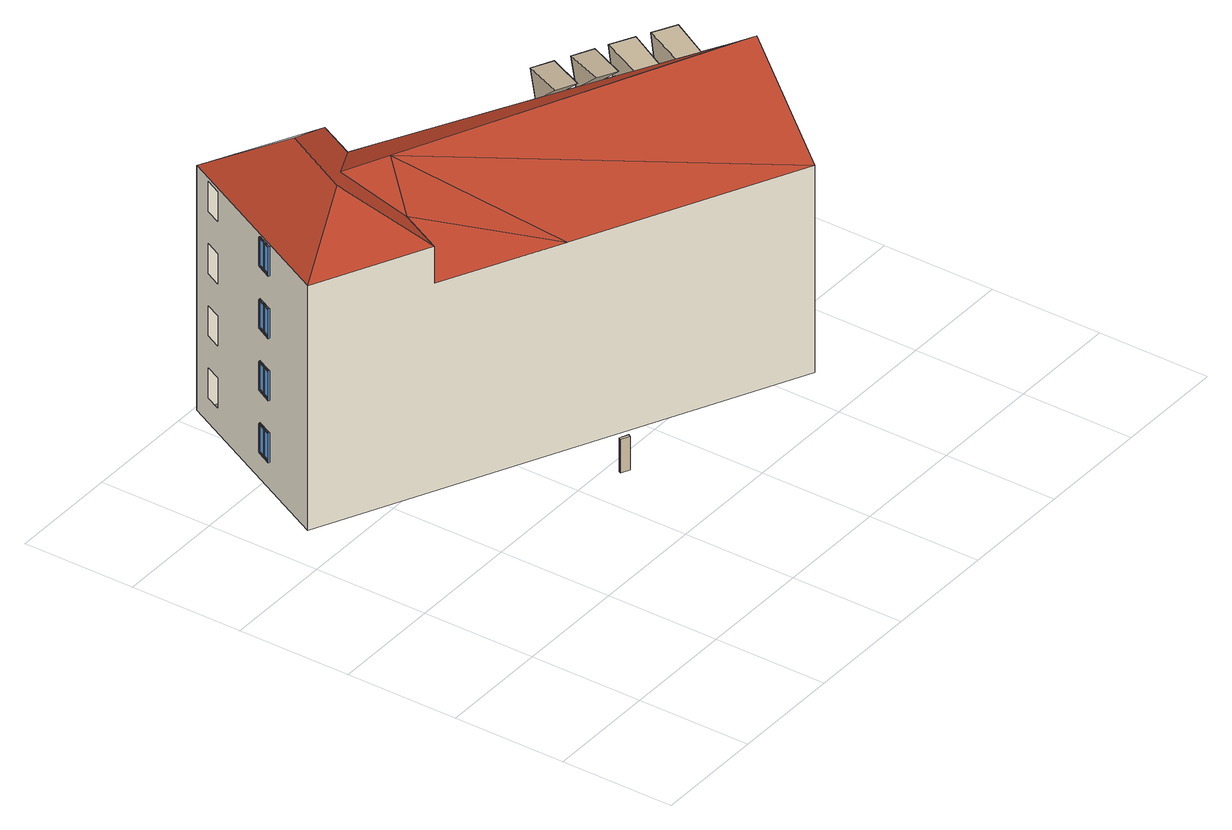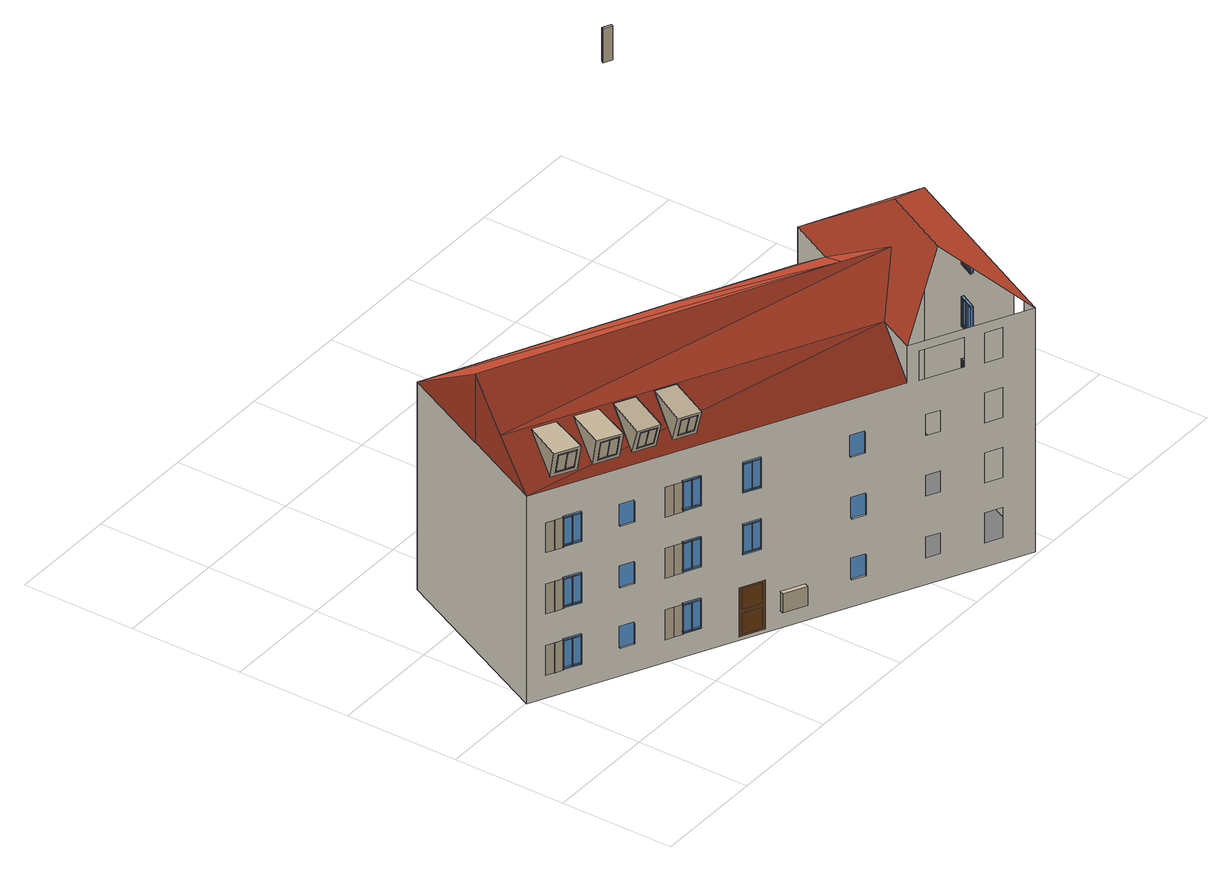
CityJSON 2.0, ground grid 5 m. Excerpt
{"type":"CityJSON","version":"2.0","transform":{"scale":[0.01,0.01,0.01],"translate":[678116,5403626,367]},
"CityObjects":{
"building1":{"type":"Building","attributes":{"measuredHeight":18.85},"children":["building1-1"]},
"building1-1":{"type":"BuildingInstallation","attributes":{"materialUncertainty":"0.3","materialClass":"Wood","materialName":"PaintedWood","relationToConstruction":"outside"},"parents":["building1"],"geometry":[{"type":"MultiSurface","lod":"3","boundaries":[[[0,1,2,3]],[[1,0,4,5]],[[3,2,6,7]],[[0,3,7,4]],[[7,6,5,4]],[[2,1,5,6]]]}]},
"building2":{"type":"Building","attributes":{"measuredHeight":13.29},"children":["building2-1","building2-2","building2-3","building2-4","building2-5","building2-6","building2-7","building2-8","building2-9","building2-10","building2-11"],"geometry":[{"type":"MultiSurface","lod":"3","boundaries":[[[8,9,10,11]],[[12,13,14,15]],[[16,17,18,19]],[[20,21,22,23]],[[24,25,26,27]],[[28,29,30,31]],[[32,33,34,35]],[[36,37,38,39]],[[40,41,42,43]],[[44,45,46,47]],[[48,49,50,51]],[[52,53,54,55]],[[56,57,58,59]],[[60,61,62,63]],[[64,65,66,67]],[[68,69,70,71]],[[72,73,9,8]],[[11,10,74,75]],[[76,77,13,12]],[[15,14,78,79]],[[80,81,17,16]],[[19,18,82,83]],[[84,85,21,20]],[[23,22,86,87]],[[88,89,43,40]],[[90,91,47,44]],[[92,93,51,48]],[[94,95,55,52]],[[74,10,9,73],[40,88,89,43]],[[78,14,13,77],[44,90,91,47]],[[82,18,17,81],[48,92,93,51]],[[86,22,21,85],[52,94,95,55]],[[43,42,96,89]],[[41,40,88,97]],[[47,46,98,91]],[[45,44,90,99]],[[51,50,100,93]],[[49,48,92,101]],[[55,54,102,95]],[[53,52,94,103]],[[56,59,104,105],[42,41,97,96]],[[60,63,106,107],[46,45,99,98]],[[64,67,108,109],[50,49,101,100]],[[68,71,110,111],[54,53,103,102]],[[105,112,57,56]],[[107,113,61,60]],[[109,114,65,64]],[[111,115,69,68]],[[59,58,116,104]],[[63,62,117,106]],[[67,66,118,108]],[[71,70,119,110]],[[72,120,121,75]],[[76,122,123,79]],[[80,124,125,83]],[[84,126,127,87]],[[26,128,129,25],[8,11,75,121,130,131,120,72]],[[30,132,133,29],[12,15,79,123,134,135,122,76]],[[34,136,137,33],[16,19,83,125,138,139,124,80]],[[38,140,141,37],[20,23,87,127,142,143,126,84]],[[75,74,73,72]],[[79,78,77,76]],[[83,82,81,80]],[[87,86,85,84]],[[120,144,145,121]],[[122,146,147,123]],[[124,148,149,125]],[[126,150,151,127]],[[97,88,89,96]],[[99,90,91,98]],[[101,92,93,100]],[[103,94,95,102]],[[128,152,27,26]],[[25,24,153,129]],[[132,154,31,30]],[[29,28,155,133]],[[136,156,35,34]],[[33,32,157,137]],[[140,158,39,38]],[[37,36,159,141]],[[160,161,162,163]],[[164,165,166,167]],[[168,169,170,171]],[[172,173,174,175]],[[116,112,105,104]],[[117,113,107,106]],[[118,114,109,108]],[[119,115,111,110]],[[176,177,178,179]],[[180,181,182,183]],[[184,185,186,187]],[[188,189,190,191]],[[112,116,177,176]],[[113,117,181,180]],[[114,118,185,184]],[[115,119,189,188]],[[27,152,153,24],[192,177,116,58,57,112,176,193]],[[31,154,155,28],[194,181,117,62,61,113,180,195]],[[35,156,157,32],[196,185,118,66,65,114,184,197]],[[39,158,159,36],[198,189,119,70,69,115,188,199]],[[131,200,144,120]],[[121,145,201,130]],[[135,202,146,122]],[[123,147,203,134]],[[139,204,148,124]],[[125,149,205,138]],[[143,206,150,126]],[[127,151,207,142]],[[200,201,145,144],[161,208,209,162]],[[202,203,147,146],[165,210,211,166]],[[204,205,149,148],[169,212,213,170]],[[206,207,151,150],[173,214,215,174]],[[162,161,208,209]],[[166,165,210,211]],[[170,169,212,213]],[[174,173,214,215]],[[163,162,209,216]],[[160,217,208,161]],[[167,166,211,218]],[[164,219,210,165]],[[171,170,213,220]],[[168,221,212,169]],[[175,174,215,222]],[[172,223,214,173]],[[224,225,226]],[[227,216,163,160,217,228,179,178]],[[229,218,167,164,219,230,183,182]],[[231,220,171,168,221,232,187,186]],[[233,222,175,172,223,234,191,190]],[[178,177,192,227]],[[228,193,176,179]],[[182,181,194,229]],[[230,195,180,183]],[[186,185,196,231]],[[232,197,184,187]],[[190,189,198,233]],[[234,199,188,191]],[[130,201,200,131]],[[134,203,202,135]],[[138,205,204,139]],[[142,207,206,143]],[[217,216,209,208]],[[219,218,211,210]],[[221,220,213,212]],[[223,222,215,214]],[[152,128,129,153]],[[154,132,133,155]],[[156,136,137,157]],[[158,140,141,159]],[[227,192,193,228,217,216]],[[229,194,195,230,219,218]],[[231,196,197,232,221,220]],[[233,198,199,234,223,222]],[[235,225,236,237],[37,141,140,38],[128,26,25,129],[137,136,34,33],[133,132,30,29],[238,239,240,241],[242,243,244,245],[246,247,248,249],[250,251,252,253]],[[225,224,254,236]],[[226,255,256]],[[257,256,255]],[[256,258,259]],[[226,256,259,260,261,254,224]],[[262,257,255,226,225,235,263]],[[256,257,258]],[[261,260,264]],[[258,257,262]],[[265,263,235,237]],[[266,267,268,269]],[[270,271,272,273]],[[274,275,276,277]],[[269,268,278,279]],[[273,272,280,281]],[[267,282,278,268]],[[271,283,280,272]],[[284,270,273,281]],[[285,266,269,279]],[[277,276,286,287]],[[275,288,286,276]],[[289,274,277,287]],[[259,290,260]],[[282,285,279,278]],[[283,284,281,280]],[[288,289,287,286]],[[237,236,261,264,291,265],[292,293,294,295],[296,297,298,299],[300,301,302,303],[304,305,306,307],[308,309,310,311],[312,313,314,315],[316,317,318,319],[320,321,322,323],[324,325,326,327],[328,329,330,331],[332,333,334,335],[275,274,289,288],[271,270,284,283],[267,266,285,282],[336,337,338,339],[340,341,342,343],[344,345,346,347],[348,349,350,351],[352,353,354,355],[356,357,358,359],[360,361,362,363],[364,365,366,367],[368,369,370,371]],[[290,259,258,372]],[[260,291,264]],[[258,262,372]],[[373,374,375,376]],[[377,378,379,380]],[[381,331,330,382]],[[383,370,369,384]],[[385,386,387,388]],[[389,390,391,392]],[[393,394,395,396]],[[397,398,399,400]],[[401,402,374,373]],[[376,375,403,404]],[[405,406,378,377]],[[380,379,407,408]],[[373,376,404,401],[387,386,409,410]],[[377,380,408,405],[391,390,411,412]],[[388,387,410,413]],[[392,391,412,414]],[[386,385,415,409]],[[390,389,416,411]],[[415,413,388,385]],[[416,414,392,389]],[[417,395,394,418],[385,415,413,388]],[[419,399,398,420],[389,416,414,392]],[[421,418,394,393]],[[396,395,417,422]],[[423,420,398,397]],[[400,399,419,424]],[[402,403,425,426]],[[406,407,427,428]],[[382,429,430,381],[431,425,403,375,374,402,426,432]],[[384,433,434,383],[435,427,407,379,378,406,428,436]],[[403,402,401,404]],[[407,406,405,408]],[[426,425,437,438]],[[428,427,439,440]],[[409,415,413,410]],[[411,416,414,412]],[[331,381,430,328]],[[370,383,434,371]],[[329,429,382,330]],[[368,433,384,369]],[[441,442,443,444]],[[445,446,447,448]],[[422,417,418,421]],[[424,419,420,423]],[[449,450,451,452]],[[453,454,455,456]],[[363,362,361,360],[457,458,459,460],[461,462,463,464]],[[458,457,460,459]],[[462,461,464,463]],[[421,449,452,422]],[[423,453,456,424]],[[330,329,328,331],[393,396,422,452,465,466,449,421]],[[369,368,371,370],[397,400,424,456,467,468,453,423]],[[437,425,431,469]],[[439,427,435,470]],[[471,432,426,438]],[[472,436,428,440]],[[469,473,444,441,474,471,438,437]],[[470,475,448,445,476,472,440,439]],[[444,443,477,473]],[[441,474,478,442]],[[448,447,479,475]],[[445,476,480,446]],[[481,482,451,450],[442,478,477,443]],[[483,484,455,454],[446,480,479,447]],[[443,442,478,477]],[[447,446,480,479]],[[466,481,450,449]],[[452,451,482,465]],[[468,483,454,453]],[[456,455,484,467]],[[469,431,432,471,474,473]],[[470,435,436,472,476,475]],[[474,473,477,478]],[[476,475,479,480]],[[429,329,328,430]],[[433,368,371,434]],[[465,482,481,466]],[[467,484,483,468]],[[485,486,487,488]],[[489,490,491,492]],[[493,494,495,496]],[[497,319,318,498]],[[499,314,313,500]],[[501,308,311,502]],[[503,504,505,506]],[[507,508,509,510]],[[511,512,513,514]],[[515,516,517,518]],[[519,520,521,522]],[[523,524,525,526]],[[527,528,486,485]],[[488,487,529,530]],[[531,532,490,489]],[[492,491,533,534]],[[535,536,494,493]],[[496,495,537,538]],[[485,488,530,527],[505,504,539,540]],[[489,492,534,531],[509,508,541,542]],[[493,496,538,535],[513,512,543,544]],[[506,505,540,545]],[[504,503,546,539]],[[510,509,542,547]],[[508,507,548,541]],[[514,513,544,549]],[[512,511,550,543]],[[546,545,506,503]],[[548,547,510,507]],[[550,549,514,511]],[[551,517,516,552],[503,546,545,506]],[[553,521,520,554],[507,548,547,510]],[[555,525,524,556],[511,550,549,514]],[[557,552,516,515]],[[518,517,551,558]],[[559,554,520,519]],[[522,521,553,560]],[[561,556,524,523]],[[526,525,555,562]],[[528,529,563,564]],[[532,533,565,566]],[[536,537,567,568]],[[498,569,570,497],[571,563,529,487,486,528,564,572]],[[500,573,574,499],[575,565,533,491,490,532,566,576]],[[502,577,578,501],[579,567,537,495,494,536,568,580]],[[529,528,527,530]],[[533,532,531,534]],[[537,536,535,538]],[[564,563,581,582]],[[566,565,583,584]],[[568,567,585,586]],[[539,546,545,540]],[[541,548,547,542]],[[543,550,549,544]],[[317,569,498,318]],[[312,573,500,313]],[[310,577,502,311]],[[319,497,570,316]],[[314,499,574,315]],[[308,501,578,309]],[[587,588,589,590]],[[591,592,593,594]],[[595,596,597,598]],[[558,551,552,557]],[[560,553,554,559]],[[562,555,556,561]],[[599,600,601,602]],[[603,604,605,606]],[[607,608,609,610]],[[557,599,602,558]],[[559,603,606,560]],[[561,607,610,562]],[[318,317,316,319],[515,518,558,602,611,612,599,557]],[[313,312,315,314],[519,522,560,606,613,614,603,559]],[[311,310,309,308],[523,526,562,610,615,616,607,561]],[[617,572,564,582]],[[618,576,566,584]],[[619,580,568,586]],[[581,563,571,620]],[[583,565,575,621]],[[585,567,579,622]],[[620,623,590,587,624,617,582,581]],[[621,625,594,591,626,618,584,583]],[[622,627,598,595,628,619,586,585]],[[590,589,629,623]],[[587,624,630,588]],[[594,593,631,625]],[[591,626,632,592]],[[598,597,633,627]],[[595,628,634,596]],[[635,636,601,600],[588,630,629,589]],[[637,638,605,604],[592,632,631,593]],[[639,640,609,608],[596,634,633,597]],[[589,588,630,629]],[[593,592,632,631]],[[597,596,634,633]],[[612,635,600,599]],[[614,637,604,603]],[[616,639,608,607]],[[602,601,636,611]],[[606,605,638,613]],[[610,609,640,615]],[[620,571,572,617,624,623]],[[621,575,576,618,626,625]],[[622,579,580,619,628,627]],[[624,623,629,630]],[[626,625,631,632]],[[628,627,633,634]],[[569,317,316,570]],[[573,312,315,574]],[[577,310,309,578]],[[611,636,635,612]],[[613,638,637,614]],[[615,640,639,616]],[[291,260,290]],[[372,262,641]],[[353,352,642,643]],[[357,356,644,645]],[[349,348,646,647]],[[647,646,648,649]],[[645,644,650,651]],[[643,642,652,653]],[[356,359,650,644]],[[348,351,648,646]],[[352,355,652,642]],[[354,353,643,653]],[[350,349,647,649]],[[358,357,645,651]],[[359,358,651,650]],[[351,350,649,648]],[[355,354,653,652]],[[263,265,291,641,262]],[[654,655,656,657]],[[658,659,660,661]],[[662,663,664,665]],[[666,335,334,667]],[[668,321,320,669]],[[670,327,326,671]],[[290,372,641,291]],[[672,673,674,675]],[[676,677,678,679]],[[680,681,682,683]],[[684,685,686,687]],[[688,689,690,691]],[[692,693,694,695]],[[657,656,696,697]],[[661,660,698,699]],[[665,664,700,701]],[[702,703,655,654]],[[704,705,659,658]],[[706,707,663,662]],[[654,657,697,702],[674,673,708,709]],[[658,661,699,704],[678,677,710,711]],[[662,665,701,706],[682,681,712,713]],[[675,674,709,714]],[[673,672,715,708]],[[679,678,711,716]],[[677,676,717,710]],[[683,682,713,718]],[[681,680,719,712]],[[715,714,675,672]],[[717,716,679,676]],[[719,718,683,680]],[[720,686,685,721],[672,715,714,675]],[[722,690,689,723],[676,717,716,679]],[[724,694,693,725],[680,719,718,683]],[[726,721,685,684]],[[687,686,720,727]],[[728,723,689,688]],[[691,690,722,729]],[[730,725,693,692]],[[695,694,724,731]],[[703,696,732,733]],[[705,698,734,735]],[[707,700,736,737]],[[667,738,739,666],[740,732,696,656,655,703,733,741]],[[669,742,743,668],[744,734,698,660,659,705,735,745]],[[671,746,747,670],[748,736,700,664,663,707,737,749]],[[696,703,702,697]],[[698,705,704,699]],[[700,707,706,701]],[[733,732,750,751]],[[735,734,752,753]],[[737,736,754,755]],[[708,715,714,709]],[[710,717,716,711]],[[712,719,718,713]],[[335,666,739,332]],[[321,668,743,322]],[[327,670,747,324]],[[333,738,667,334]],[[323,742,669,320]],[[325,746,671,326]],[[756,757,758,759]],[[760,761,762,763]],[[764,765,766,767]],[[727,720,721,726]],[[729,722,723,728]],[[731,724,725,730]],[[768,769,770,771]],[[772,773,774,775]],[[776,777,778,779]],[[726,768,771,727]],[[728,772,775,729]],[[730,776,779,731]],[[334,333,332,335],[684,687,727,771,780,781,768,726]],[[320,323,322,321],[688,691,729,775,782,783,772,728]],[[326,325,324,327],[692,695,731,779,784,785,776,730]],[[750,732,740,786]],[[787,741,733,751]],[[752,734,744,788]],[[789,745,735,753]],[[754,736,748,790]],[[791,749,737,755]],[[786,792,759,756,793,787,751,750]],[[788,794,763,760,795,789,753,752]],[[790,796,767,764,797,791,755,754]],[[759,758,798,792]],[[756,793,799,757]],[[763,762,800,794]],[[760,795,801,761]],[[767,766,802,796]],[[764,797,803,765]],[[804,805,770,769],[757,799,798,758]],[[806,807,774,773],[761,801,800,762]],[[808,809,778,777],[765,803,802,766]],[[758,757,799,798]],[[762,761,801,800]],[[766,765,803,802]],[[781,804,769,768]],[[771,770,805,780]],[[783,806,773,772]],[[775,774,807,782]],[[785,808,777,776]],[[779,778,809,784]],[[786,740,741,787,793,792]],[[788,744,745,789,795,794]],[[790,748,749,791,797,796]],[[793,792,798,799]],[[795,794,800,801]],[[797,796,802,803]],[[738,333,332,739]],[[742,323,322,743]],[[746,325,324,747]],[[780,805,804,781]],[[782,807,806,783]],[[784,809,808,785]]],"semantics":{"surfaces":[{"type":"Window","frameMaterialClass":"Plastic","frameMaterialUncertainty":"0.3","paneMaterialClass":"Glass"},{"type":"RoofSurface","klumMaterialClass":"Ceramic","klumMaterialIndex":"D201","materialUncertainty":"0.3"},{"type":"WallSurface","klumMaterialClass":"Plaster","klumMaterialIndex":"I201","materialUncertainty":"0.3"},{"type":"GroundSurface"},{"type":"WallSurface"},{"type":"Window","paneMaterialClass":"Glass"},{"type":"OuterCeilingSurface"},{"type":"OuterFloorSurface"},{"type":"Door","frameMaterialClass":"Plastic","frameMaterialUncertainty":"0.3","paneMaterialClass":"Glass","_cityeditor_layer":"Unclassified.LoD3"}],"values":[0,0,0,0,0,0,0,0,0,0,0,0,0,0,0,0,0,0,0,0,0,0,0,0,0,0,0,0,0,0,0,0,0,0,0,0,0,0,0,0,0,0,0,0,0,0,0,0,0,0,0,0,0,0,0,0,0,0,0,0,0,0,0,0,0,0,0,0,0,0,0,0,0,0,0,0,0,0,0,0,0,0,0,0,0,0,0,0,0,0,0,0,0,0,0,0,0,0,0,0,0,0,0,0,0,0,0,0,0,0,0,0,0,0,0,0,0,0,0,0,0,0,0,0,1,0,0,0,0,0,0,0,0,0,0,0,0,0,0,0,0,0,0,0,0,0,0,0,0,0,0,0,0,2,1,2,1,1,1,2,1,2,1,3,4,4,4,5,5,6,6,7,7,5,6,7,1,4,4,4,2,1,1,1,0,0,0,0,0,0,0,0,0,0,0,0,0,0,0,0,0,0,0,0,0,0,0,0,0,0,0,0,0,0,0,0,0,0,0,0,0,0,0,0,0,0,0,0,0,0,8,8,8,0,0,0,0,0,0,0,0,0,0,0,0,0,0,0,0,0,0,0,0,0,0,0,0,0,0,0,0,0,0,0,0,0,0,0,0,0,0,0,0,0,0,0,0,0,0,0,0,0,0,0,0,0,0,0,0,0,0,0,0,0,0,0,0,0,0,0,0,0,0,0,0,0,0,0,0,0,0,0,0,0,0,0,0,0,0,0,0,0,0,0,0,0,0,0,0,0,0,0,0,0,0,0,0,0,0,0,0,0,0,0,0,0,0,0,0,0,0,0,0,0,0,0,0,0,0,0,0,0,0,0,0,0,0,0,0,0,0,0,0,0,0,0,0,1,1,4,4,4,5,5,5,6,6,6,7,7,7,4,4,4,2,0,0,0,0,0,0,1,0,0,0,0,0,0,0,0,0,0,0,0,0,0,0,0,0,0,0,0,0,0,0,0,0,0,0,0,0,0,0,0,0,0,0,0,0,0,0,0,0,0,0,0,0,0,0,0,0,0,0,0,0,0,0,0,0,0,0,0,0,0,0,0,0,0,0,0,0,0,0,0,0,0,0,0,0,0,0,0,0,0,0,0,0,0,0,0,0,0,0,0,0,0,0,0,0,0,0,0,0,0,0,0,0,0,0,0]}}]},
"building2-1":{"type":"BuildingInstallation","attributes":{"materialClass":"Metal","materialName":"Aluminium","relationToConstruction":"outside"},"parents":["building2"],"geometry":[{"type":"MultiSurface","lod":"3","boundaries":[[[810,811,812,813]],[[810,813,814,815]],[[816,815,814,817]],[[811,810,815,816]],[[813,812,817,814]],[[812,811,816,817]]]}]},
"building2-2":{"type":"BuildingInstallation","attributes":{"relationToConstruction":"outside"},"parents":["building2"],"geometry":[{"type":"MultiSurface","lod":"3","boundaries":[[[818,819,820,821]],[[822,823,824,825]],[[826,827,828,829]],[[830,831,832,833]],[[825,824,834,835]],[[836,837,838,839]],[[840,841,842,843]],[[828,827,844,845],[822,846,835,825]],[[823,822,846,847]],[[848,849,850,851],[841,852,853,842]],[[842,841,852,853]],[[854,855,818,821]],[[856,845,844,857]],[[858,859,843,840,860,861,833,832]],[[846,835,825,822]],[[862,851,850,863]],[[837,836,864,865]],[[866,867,855,854]],[[866,854,821,820],[824,823,847,834]],[[864,836,839,868],[869,831,818,855,867,819,830,870]],[[819,818,831,830]],[[861,870,830,833]],[[858,869,870,861,860,859]],[[871,868,839,838]],[[868,871,865,864]],[[860,859,853,852]],[[857,844,827,826]],[[847,846,835,834]],[[832,831,869,858]],[[840,860,852,841]],[[872,849,848,873]],[[863,850,849,872]],[[820,819,867,866]],[[829,828,845,856]],[[856,862,863,829]],[[873,848,851,862]],[[843,842,853,859]],[[874,875,876,877]],[[878,877,876]],[[874,879,875]],[[865,837,838,871],[857,826,829,863,872,873,862,856]],[[876,875,879,878],[865,871,838,837]],[[874,877,878,879]]]}]},
"building2-3":{"type":"BuildingInstallation","attributes":{"klumMaterialClass":"Wood","klumMaterialIndex":"L001","materialUncertainty":"0.3","relationToConstruction":"outside"},"parents":["building2"],"geometry":[{"type":"MultiSurface","lod":"3","boundaries":[[[880,881,882]],[[881,882,883,884]],[[885,884,883]],[[885,880,882,883]],[[885,886,310,884]],[[880,887,309,881]],[[880,885,884,881]],[[886,887,309,310]],[[884,310,309,881]],[[885,880,887,886]],[[880,888,889,882]],[[890,891,892,893]],[[891,885,883,892]],[[888,890,893,889]],[[889,893,892,883,882]],[[890,888,880,885,891]]]}]},
"building2-4":{"type":"BuildingInstallation","attributes":{"klumMaterialClass":"Wood","klumMaterialIndex":"L001","materialUncertainty":"0.3","relationToConstruction":"outside"},"parents":["building2"],"geometry":[{"type":"MultiSurface","lod":"3","boundaries":[[[894,895,896]],[[895,896,897,898]],[[899,898,897]],[[899,894,896,897]],[[899,900,312,898]],[[894,901,315,895]],[[894,899,898,895]],[[900,901,315,312]],[[898,312,315,895]],[[899,894,901,900]],[[894,902,903,896]],[[904,905,906,907]],[[905,899,897,906]],[[902,904,907,903]],[[903,907,906,897,896]],[[904,902,894,899,905]]]}]},
"building2-5":{"type":"BuildingInstallation","attributes":{"klumMaterialClass":"Wood","klumMaterialIndex":"L001","materialUncertainty":"0.3","relationToConstruction":"outside"},"parents":["building2"],"geometry":[{"type":"MultiSurface","lod":"3","boundaries":[[[908,909,910]],[[909,910,911,912]],[[913,912,911]],[[913,908,910,911]],[[913,914,317,912]],[[908,915,316,909]],[[908,913,912,909]],[[914,915,316,317]],[[912,317,316,909]],[[913,908,915,914]],[[908,916,917,910]],[[918,919,920,921]],[[919,913,911,920]],[[916,918,921,917]],[[917,921,920,911,910]],[[918,916,908,913,919]]]}]},
"building2-6":{"type":"BuildingInstallation","attributes":{"relationToConstruction":"outside"},"parents":["building2"],"geometry":[{"type":"MultiSurface","lod":"3","boundaries":[[[922,923,924,925]],[[926,927,928,929]],[[930,931,932,933]],[[934,935,936,937]],[[929,928,938,939]],[[940,941,942,943]],[[944,945,946,947]],[[932,931,948,949],[926,950,939,929]],[[927,926,950,951]],[[952,953,954,955],[945,956,957,946]],[[946,945,956,957]],[[958,959,922,925]],[[960,949,948,961]],[[962,963,947,944,964,965,937,936]],[[950,939,929,926]],[[966,955,954,967]],[[941,940,968,969]],[[970,971,959,958]],[[970,958,925,924],[928,927,951,938]],[[968,940,943,972],[973,935,922,959,971,923,934,974]],[[923,922,935,934]],[[965,974,934,937]],[[962,973,974,965,964,963]],[[975,972,943,942]],[[972,975,969,968]],[[964,963,957,956]],[[961,948,931,930]],[[951,950,939,938]],[[936,935,973,962]],[[944,964,956,945]],[[976,953,952,977]],[[967,954,953,976]],[[924,923,971,970]],[[933,932,949,960]],[[960,966,967,933]],[[977,952,955,966]],[[947,946,957,963]],[[978,979,980,981]],[[982,981,980]],[[978,983,979]],[[969,941,942,975],[961,930,933,967,976,977,966,960]],[[980,979,983,982],[969,975,942,941]],[[978,981,982,983]]]}]},
"building2-7":{"type":"BuildingInstallation","attributes":{"relationToConstruction":"outside"},"parents":["building2"],"geometry":[{"type":"MultiSurface","lod":"3","boundaries":[[[984,985,986,987]],[[988,989,990,991]],[[992,993,994,995]],[[996,997,998,999]],[[991,990,1000,1001]],[[1002,1003,1004,1005]],[[1006,1007,1008,1009]],[[994,993,1010,1011],[988,1012,1001,991]],[[989,988,1012,1013]],[[1014,1015,1016,1017],[1007,1018,1019,1008]],[[1008,1007,1018,1019]],[[1020,1021,984,987]],[[1022,1011,1010,1023]],[[1024,1025,1009,1006,1026,1027,999,998]],[[1012,1001,991,988]],[[1028,1017,1016,1029]],[[1003,1002,1030,1031]],[[1032,1033,1021,1020]],[[1032,1020,987,986],[990,989,1013,1000]],[[1030,1002,1005,1034],[1035,997,984,1021,1033,985,996,1036]],[[985,984,997,996]],[[1027,1036,996,999]],[[1024,1035,1036,1027,1026,1025]],[[1037,1034,1005,1004]],[[1034,1037,1031,1030]],[[1026,1025,1019,1018]],[[1023,1010,993,992]],[[1013,1012,1001,1000]],[[998,997,1035,1024]],[[1006,1026,1018,1007]],[[1038,1015,1014,1039]],[[1029,1016,1015,1038]],[[986,985,1033,1032]],[[995,994,1011,1022]],[[1022,1028,1029,995]],[[1039,1014,1017,1028]],[[1009,1008,1019,1025]],[[1040,1041,1042,1043]],[[1044,1043,1042]],[[1040,1045,1041]],[[1031,1003,1004,1037],[1023,992,995,1029,1038,1039,1028,1022]],[[1042,1041,1045,1044],[1031,1037,1004,1003]],[[1040,1043,1044,1045]]]}]},
"building2-8":{"type":"BuildingInstallation","attributes":{"relationToConstruction":"outside"},"parents":["building2"],"geometry":[{"type":"MultiSurface","lod":"3","boundaries":[[[1046,1047,1048,1049]],[[1050,1051,1052,1053]],[[1054,1055,1056,1057]],[[1058,1059,1060,1061]],[[1053,1052,1062,1063]],[[1064,1065,1066,1067]],[[1068,1069,1070,1071]],[[1056,1055,1072,1073],[1050,1074,1063,1053]],[[1051,1050,1074,1075]],[[1076,1077,1078,1079],[1069,1080,1081,1070]],[[1070,1069,1080,1081]],[[1082,1083,1046,1049]],[[1084,1073,1072,1085]],[[1086,1087,1071,1068,1088,1089,1061,1060]],[[1074,1063,1053,1050]],[[1090,1079,1078,1091]],[[1065,1064,1092,1093]],[[1094,1095,1083,1082]],[[1094,1082,1049,1048],[1052,1051,1075,1062]],[[1092,1064,1067,1096],[1097,1059,1046,1083,1095,1047,1058,1098]],[[1047,1046,1059,1058]],[[1089,1098,1058,1061]],[[1086,1097,1098,1089,1088,1087]],[[1099,1096,1067,1066]],[[1096,1099,1093,1092]],[[1088,1087,1081,1080]],[[1085,1072,1055,1054]],[[1075,1074,1063,1062]],[[1060,1059,1097,1086]],[[1068,1088,1080,1069]],[[1100,1077,1076,1101]],[[1091,1078,1077,1100]],[[1048,1047,1095,1094]],[[1057,1056,1073,1084]],[[1084,1090,1091,1057]],[[1101,1076,1079,1090]],[[1071,1070,1081,1087]],[[1102,1103,1104,1105]],[[1106,1105,1104]],[[1102,1107,1103]],[[1093,1065,1066,1099],[1085,1054,1057,1091,1100,1101,1090,1084]],[[1104,1103,1107,1106],[1093,1099,1066,1065]],[[1102,1105,1106,1107]]]}]},
"building2-9":{"type":"BuildingInstallation","attributes":{"klumMaterialClass":"Wood","klumMaterialIndex":"L001","materialUncertainty":"0.3","relationToConstruction":"outside"},"parents":["building2"],"geometry":[{"type":"MultiSurface","lod":"3","boundaries":[[[1108,1109,1110,1111]],[[1110,1111,1112,1113]],[[1114,1115,1113,1112]],[[1114,1108,1111,1112]],[[1115,1116,325,1113]],[[1109,1117,324,1110]],[[1109,1115,1113,1110]],[[1116,1117,324,325]],[[1113,325,324,1110]],[[1115,1109,1117,1116]],[[1109,1115,1114,1108]],[[1108,1118,1119,1111]],[[1120,1121,1122,1123]],[[1121,1114,1112,1122]],[[1118,1120,1123,1119]],[[1119,1123,1122,1112,1111]],[[1120,1118,1108,1114,1121]]]}]},
"building2-10":{"type":"BuildingInstallation","attributes":{"klumMaterialClass":"Wood","klumMaterialIndex":"L001","materialUncertainty":"0.3","relationToConstruction":"outside"},"parents":["building2"],"geometry":[{"type":"MultiSurface","lod":"3","boundaries":[[[1124,1125,1126,1127]],[[1126,1127,1128,1129]],[[1130,1131,1129,1128]],[[1130,1124,1127,1128]],[[1131,1132,323,1129]],[[1125,1133,322,1126]],[[1125,1131,1129,1126]],[[1132,1133,322,323]],[[1129,323,322,1126]],[[1131,1125,1133,1132]],[[1125,1131,1130,1124]],[[1124,1134,1135,1127]],[[1136,1137,1138,1139]],[[1137,1130,1128,1138]],[[1134,1136,1139,1135]],[[1135,1139,1138,1128,1127]],[[1136,1134,1124,1130,1137]]]}]},
"building2-11":{"type":"BuildingInstallation","attributes":{"klumMaterialClass":"Wood","klumMaterialIndex":"L001","materialUncertainty":"0.3","relationToConstruction":"outside"},"parents":["building2"],"geometry":[{"type":"MultiSurface","lod":"3","boundaries":[[[1140,1141,1142,1143]],[[1142,1143,1144,1145]],[[1146,1147,1145,1144]],[[1146,1140,1143,1144]],[[1147,1148,333,1145]],[[1141,1149,332,1142]],[[1141,1147,1145,1142]],[[1148,1149,332,333]],[[1145,333,332,1142]],[[1147,1141,1149,1148]],[[1141,1147,1146,1140]],[[1140,1150,1151,1143]],[[1152,1153,1154,1155]],[[1153,1146,1144,1154]],[[1150,1152,1155,1151]],[[1151,1155,1154,1144,1143]],[[1152,1150,1140,1146,1153]]]}]}
},
"vertices":[
[26,105,1033],[63,88,1033],[63,88,1188],[26,105,1188],[31,117,1033],[69,99,1033],[69,99,1188],[31,117,1188],
[339,1967,1146],[342,1966,1146],[342,1966,1017],[339,1967,1017],[339,1967,288],[342,1966,288],[342,1966,159],[339,1967,159],[339,1967,574],[342,1966,574],[342,1966,445],[339,1967,445],[339,1967,860],[342,1966,860],[342,1966,731],[339,1967,731],[348,1961,1013],[339,1966,1013],[339,1966,1150],[348,1961,1150],[348,1961,155],[339,1966,155],[339,1966,293],[348,1961,293],[348,1961,441],[339,1966,441],[339,1966,578],[348,1961,578],[348,1961,727],[339,1966,727],[339,1966,864],[348,1961,864],[342,1966,1023],[346,1964,1023],[346,1964,1140],[342,1966,1140],[342,1966,165],[346,1964,165],[346,1964,282],[342,1966,282],[342,1966,451],[346,1964,451],[346,1964,569],[342,1966,569],[342,1966,737],[346,1964,737],[346,1964,855],[342,1966,855],[346,1963,1017],[348,1962,1017],[348,1962,1146],[346,1963,1146],[346,1963,159],[348,1962,159],[348,1962,288],[346,1963,288],[346,1963,445],[348,1962,445],[348,1962,574],[346,1963,574],[346,1963,731],[348,1962,731],[348,1962,860],[346,1963,860],[356,1999,1146],[358,1998,1146],[358,1998,1017],[356,1999,1017],[356,1999,288],[358,1998,288],[358,1998,159],[356,1999,159],[356,1999,574],[358,1998,574],[358,1998,445],[356,1999,445],[356,1999,860],[358,1998,860],[358,1998,731],[356,1999,731],[358,1997,1023],[358,1997,1140],[358,1997,165],[358,1997,282],[358,1997,451],[358,1997,569],[358,1997,737],[358,1997,855],[362,1995,1140],[362,1995,1023],[362,1995,282],[362,1995,165],[362,1995,569],[362,1995,451],[362,1995,855],[362,1995,737],[363,1996,1146],[363,1996,1017],[363,1996,288],[363,1996,159],[363,1996,574],[363,1996,445],[363,1996,860],[363,1996,731],[365,1995,1017],[365,1995,159],[365,1995,445],[365,1995,731],[365,1995,1146],[365,1995,288],[365,1995,574],[365,1995,860],[356,2000,1146],[356,2000,1017],[356,2000,288],[356,2000,159],[356,2000,574],[356,2000,445],[356,2000,860],[356,2000,731],[374,2034,1150],[374,2034,1013],[373,2034,1017],[373,2034,1146],[374,2034,293],[374,2034,155],[373,2034,159],[373,2034,288],[374,2034,578],[374,2034,441],[373,2034,445],[373,2034,574],[374,2034,864],[374,2034,727],[373,2034,731],[373,2034,860],[359,1999,1146],[359,1999,1017],[359,1999,288],[359,1999,159],[359,1999,574],[359,1999,445],[359,1999,860],[359,1999,731],[383,2030,1150],[383,2030,1013],[383,2030,293],[383,2030,155],[383,2030,578],[383,2030,441],[383,2030,864],[383,2030,727],[364,1998,1023],[359,2000,1023],[359,2000,1140],[364,1998,1140],[364,1998,165],[359,2000,165],[359,2000,282],[364,1998,282],[364,1998,451],[359,2000,451],[359,2000,569],[364,1998,569],[364,1998,737],[359,2000,737],[359,2000,855],[364,1998,855],[365,1996,1017],[365,1996,1146],[363,1997,1146],[363,1997,1017],[365,1996,159],[365,1996,288],[363,1997,288],[363,1997,159],[365,1996,445],[365,1996,574],[363,1997,574],[363,1997,445],[365,1996,731],[365,1996,860],[363,1997,860],[363,1997,731],[382,2029,1146],[382,2029,1017],[382,2029,288],[382,2029,159],[382,2029,574],[382,2029,445],[382,2029,860],[382,2029,731],[376,2032,1146],[376,2032,1017],[376,2032,288],[376,2032,159],[376,2032,574],[376,2032,445],[376,2032,860],[376,2032,731],[375,2032,1023],[375,2032,1140],[375,2032,165],[375,2032,282],[375,2032,451],[375,2032,569],[375,2032,737],[375,2032,855],[380,2030,1140],[380,2030,1023],[380,2030,282],[380,2030,165],[380,2030,569],[380,2030,451],[380,2030,855],[380,2030,737],[564,1805,1371],[194,1680,1166],[686,1442,1166],[380,2030,1146],[380,2030,1017],[380,2030,288],[380,2030,159],[380,2030,574],[380,2030,445],[380,2030,860],[380,2030,731],[194,1680,42],[603,2487,1166],[603,2487,42],[561,2403,1013],[561,2403,1150],[526,2334,1150],[526,2334,1013],[526,2334,864],[526,2334,727],[561,2403,727],[561,2403,864],[526,2334,441],[561,2403,441],[561,2403,578],[526,2334,578],[561,2403,155],[561,2403,293],[526,2334,293],[526,2334,155],[724,2120,1371],[686,1442,996],[788,1642,1166],[1201,1192,996],[929,1821,1295],[735,1914,1293],[1007,2074,1166],[1091,2240,1166],[2161,726,996],[2161,726,42],[1091,2240,996],[2541,1505,42],[1248,2161,166],[1248,2161,262],[1244,2154,262],[1244,2154,166],[1248,2161,446],[1248,2161,542],[1244,2154,542],[1244,2154,446],[1251,2159,732],[1251,2159,828],[1248,2152,828],[1248,2152,732],[1300,2125,262],[1300,2125,166],[1300,2125,542],[1300,2125,446],[1303,2133,262],[1303,2133,542],[1303,2133,446],[1303,2133,166],[1303,2124,828],[1303,2124,732],[1307,2131,828],[1307,2131,732],[2452,1321,1154],[2541,1505,996],[796,2389,568],[727,2424,568],[727,2424,430],[796,2389,430],[796,2389,292],[727,2424,292],[727,2424,154],[796,2389,154],[727,2424,706],[796,2389,706],[796,2389,844],[727,2424,844],[727,2424,1120],[727,2424,982],[796,2389,982],[796,2389,1120],[1877,1842,149],[1945,1807,149],[1945,1807,287],[1877,1842,287],[1945,1807,851],[1877,1842,851],[1877,1842,713],[1945,1807,713],[1945,1807,432],[1945,1807,570],[1877,1842,570],[1877,1842,432],[2332,1611,287],[2332,1611,149],[2401,1576,149],[2401,1576,287],[2401,1576,432],[2401,1576,570],[2332,1611,570],[2332,1611,432],[1717,1923,431],[1717,1923,569],[1648,1958,569],[1648,1958,431],[2401,1576,714],[2401,1576,851],[2332,1611,851],[2332,1611,714],[966,2303,262],[966,2303,166],[1021,2275,166],[1021,2275,262],[966,2303,546],[966,2303,450],[1021,2275,450],[1021,2275,546],[966,2303,825],[966,2303,729],[1021,2275,729],[1021,2275,825],[2130,1713,265],[2130,1713,169],[2185,1685,169],[2185,1685,265],[2130,1713,544],[2130,1713,448],[2185,1685,448],[2185,1685,544],[2130,1713,826],[2130,1713,731],[2185,1685,731],[2185,1685,826],[1632,1966,284],[1632,1966,59],[1731,1915,59],[1731,1915,284],[873,2350,1127],[873,2350,991],[1045,2263,991],[1045,2263,1127],[1717,1923,853],[1648,1958,853],[1648,1958,715],[1717,1923,715],[2362,1138,1312],[1645,1951,436],[1644,1948,436],[1644,1948,565],[1645,1951,565],[1645,1951,719],[1644,1948,719],[1644,1948,849],[1645,1951,849],[1643,1949,431],[1643,1949,569],[1643,1949,715],[1643,1949,853],[1648,1955,441],[1646,1950,441],[1646,1950,559],[1648,1955,559],[1648,1955,725],[1646,1950,725],[1646,1950,843],[1648,1955,843],[1649,1957,565],[1648,1955,565],[1648,1955,436],[1649,1957,436],[1649,1957,849],[1648,1955,849],[1648,1955,719],[1649,1957,719],[1678,1934,436],[1677,1932,436],[1677,1932,565],[1678,1934,565],[1678,1934,719],[1677,1932,719],[1677,1932,849],[1678,1934,849],[1677,1935,441],[1677,1935,559],[1677,1935,725],[1677,1935,843],[1679,1939,559],[1679,1939,843],[1679,1939,441],[1679,1939,725],[1680,1938,436],[1680,1938,565],[1680,1938,719],[1680,1938,849],[1681,1941,565],[1681,1941,436],[1681,1941,849],[1681,1941,719],[1678,1931,565],[1678,1931,436],[1678,1931,849],[1678,1931,719],[1712,1914,569],[1712,1914,431],[1711,1915,565],[1711,1915,436],[1712,1914,853],[1712,1914,715],[1711,1915,849],[1711,1915,719],[1679,1933,565],[1679,1933,436],[1679,1933,849],[1679,1933,719],[1680,1933,441],[1682,1938,441],[1682,1938,559],[1680,1933,559],[1680,1933,725],[1682,1938,725],[1682,1938,843],[1680,1933,843],[1682,1940,565],[1681,1938,565],[1681,1938,436],[1682,1940,436],[1682,1940,849],[1681,1938,849],[1681,1938,719],[1682,1940,719],[1719,1921,162],[1644,1959,162],[1644,1959,68],[1719,1921,68],[1719,1921,274],[1644,1959,274],[1644,1959,181],[1719,1921,181],[1716,1923,436],[1716,1923,565],[1716,1923,719],[1716,1923,849],[1712,1917,565],[1712,1917,849],[1712,1917,436],[1712,1917,719],[1712,1917,559],[1712,1917,441],[1712,1917,843],[1712,1917,725],[1714,1921,559],[1714,1921,441],[1714,1921,843],[1714,1921,725],[1715,1921,565],[1715,1921,436],[1715,1921,849],[1715,1921,719],[1874,1834,437],[1873,1832,437],[1873,1832,566],[1874,1834,566],[1874,1834,718],[1873,1832,718],[1873,1832,847],[1874,1834,847],[1874,1834,153],[1873,1832,153],[1873,1832,282],[1874,1834,282],[1872,1833,432],[1872,1833,570],[1872,1833,713],[1872,1833,851],[1872,1833,149],[1872,1833,287],[1877,1838,442],[1875,1834,442],[1875,1834,560],[1877,1838,560],[1877,1838,724],[1875,1834,724],[1875,1834,841],[1877,1838,841],[1877,1838,159],[1875,1834,159],[1875,1834,277],[1877,1838,277],[1878,1841,566],[1876,1839,566],[1876,1839,437],[1878,1841,437],[1878,1841,847],[1876,1839,847],[1876,1839,718],[1878,1841,718],[1878,1841,282],[1876,1839,282],[1876,1839,153],[1878,1841,153],[1907,1818,437],[1906,1816,437],[1906,1816,566],[1907,1818,566],[1907,1818,718],[1906,1816,718],[1906,1816,847],[1907,1818,847],[1907,1818,153],[1906,1816,153],[1906,1816,282],[1907,1818,282],[1906,1818,442],[1906,1818,560],[1906,1818,724],[1906,1818,841],[1906,1818,159],[1906,1818,277],[1908,1823,560],[1908,1823,442],[1908,1823,841],[1908,1823,724],[1908,1823,277],[1908,1823,159],[1909,1822,437],[1909,1822,566],[1909,1822,718],[1909,1822,847],[1909,1822,153],[1909,1822,282],[1910,1825,566],[1910,1825,437],[1910,1825,847],[1910,1825,718],[1910,1825,282],[1910,1825,153],[1907,1815,566],[1907,1815,437],[1907,1815,847],[1907,1815,718],[1907,1815,282],[1907,1815,153],[1941,1798,570],[1941,1798,432],[1940,1799,566],[1940,1799,437],[1941,1798,851],[1941,1798,713],[1940,1799,847],[1940,1799,718],[1941,1798,287],[1941,1798,149],[1940,1799,282],[1940,1799,153],[1908,1817,566],[1908,1817,437],[1908,1817,847],[1908,1817,718],[1908,1817,282],[1908,1817,153],[1909,1817,442],[1911,1821,442],[1911,1821,560],[1909,1817,560],[1909,1817,724],[1911,1821,724],[1911,1821,841],[1909,1817,841],[1909,1817,159],[1911,1821,159],[1911,1821,277],[1909,1817,277],[1911,1824,566],[1910,1822,566],[1910,1822,437],[1911,1824,437],[1911,1824,847],[1910,1822,847],[1910,1822,718],[1911,1824,718],[1911,1824,282],[1910,1822,282],[1910,1822,153],[1911,1824,153],[1945,1807,437],[1945,1807,566],[1945,1807,718],[1945,1807,847],[1945,1807,153],[1945,1807,282],[1941,1801,437],[1941,1801,718],[1941,1801,153],[1941,1801,566],[1941,1801,847],[1941,1801,282],[1941,1801,560],[1941,1801,442],[1941,1801,841],[1941,1801,724],[1941,1801,277],[1941,1801,159],[1943,1805,560],[1943,1805,442],[1943,1805,841],[1943,1805,724],[1943,1805,277],[1943,1805,159],[1943,1805,566],[1943,1805,437],[1943,1805,847],[1943,1805,718],[1943,1805,282],[1943,1805,153],[2362,1138,996],[2126,1706,544],[2126,1706,448],[2126,1706,826],[2126,1706,731],[2126,1706,265],[2126,1706,169],[2182,1678,265],[2182,1678,169],[2182,1678,826],[2182,1678,731],[2182,1678,544],[2182,1678,448],[2329,1604,718],[2328,1601,718],[2328,1601,847],[2329,1604,847],[2329,1604,153],[2328,1601,153],[2328,1601,283],[2329,1604,283],[2329,1604,437],[2328,1601,437],[2328,1601,566],[2329,1604,566],[2327,1602,714],[2327,1602,851],[2327,1602,149],[2327,1602,287],[2327,1602,432],[2327,1602,570],[2333,1608,724],[2330,1603,724],[2330,1603,841],[2333,1608,841],[2333,1608,159],[2330,1603,159],[2330,1603,277],[2333,1608,277],[2333,1608,442],[2330,1603,442],[2330,1603,560],[2333,1608,560],[2333,1610,847],[2332,1608,847],[2332,1608,718],[2333,1610,718],[2333,1610,283],[2332,1608,283],[2332,1608,153],[2333,1610,153],[2333,1610,566],[2332,1608,566],[2332,1608,437],[2333,1610,437],[2361,1585,847],[2362,1587,847],[2361,1585,283],[2362,1587,283],[2361,1585,566],[2362,1587,566],[2362,1587,718],[2361,1585,718],[2362,1587,153],[2361,1585,153],[2362,1587,437],[2361,1585,437],[2361,1588,724],[2361,1588,841],[2361,1588,159],[2361,1588,277],[2361,1588,442],[2361,1588,560],[2363,1592,841],[2363,1592,724],[2363,1592,277],[2363,1592,159],[2363,1592,560],[2363,1592,442],[2364,1592,718],[2364,1592,847],[2364,1592,153],[2364,1592,283],[2364,1592,437],[2364,1592,566],[2365,1594,847],[2365,1594,718],[2365,1594,283],[2365,1594,153],[2365,1594,566],[2365,1594,437],[2362,1584,847],[2362,1584,718],[2362,1584,283],[2362,1584,153],[2362,1584,566],[2362,1584,437],[2396,1567,851],[2396,1567,714],[2395,1568,847],[2395,1568,718],[2396,1567,287],[2396,1567,149],[2395,1568,283],[2395,1568,153],[2396,1567,570],[2396,1567,432],[2395,1568,566],[2395,1568,437],[2363,1587,847],[2363,1587,718],[2363,1587,283],[2363,1587,153],[2363,1587,566],[2363,1587,437],[2364,1586,724],[2366,1591,724],[2366,1591,841],[2364,1586,841],[2364,1586,159],[2366,1591,159],[2366,1591,277],[2364,1586,277],[2364,1586,442],[2366,1591,442],[2366,1591,560],[2364,1586,560],[2367,1593,847],[2365,1591,847],[2365,1591,718],[2367,1593,718],[2367,1593,283],[2365,1591,283],[2365,1591,153],[2367,1593,153],[2367,1593,566],[2365,1591,566],[2365,1591,437],[2367,1593,437],[2400,1576,718],[2400,1576,847],[2400,1576,153],[2400,1576,283],[2400,1576,437],[2400,1576,566],[2396,1570,847],[2396,1570,718],[2396,1570,283],[2396,1570,153],[2396,1570,566],[2396,1570,437],[2396,1570,841],[2396,1570,724],[2396,1570,277],[2396,1570,159],[2396,1570,560],[2396,1570,442],[2398,1575,841],[2398,1575,724],[2398,1575,277],[2398,1575,159],[2398,1575,560],[2398,1575,442],[2399,1574,847],[2399,1574,718],[2399,1574,283],[2399,1574,153],[2399,1574,566],[2399,1574,437],
[1576,1994,214],[1481,2042,214],[1481,2042,126],[1576,1994,126],[1586,2013,126],[1586,2013,214],[1491,2062,214],[1491,2062,126],
[1917,1814,1134],[1903,1787,1045],[1903,1788,1046],[1918,1816,1134],[1877,1808,1051],[1875,1805,1050],[1888,1830,1131],[1890,1833,1132],[1876,1809,1048],[1875,1808,1047],[1905,1792,1047],[1906,1794,1047],[1903,1786,1045],[1918,1814,1134],[1919,1816,1134],[1904,1788,1046],[1916,1815,1131],[1918,1819,1132],[1950,1799,1136],[1954,1805,1138],[1938,1776,1044],[1935,1769,1042],[1906,1789,1050],[1908,1792,1051],[1921,1817,1131],[1919,1814,1131],[1890,1835,1136],[1920,1820,1135],[1905,1794,1051],[1903,1790,1050],[1951,1803,1135],[1937,1776,1046],[1906,1792,1047],[1921,1819,1135],[1937,1777,1050],[1950,1802,1131],[1888,1831,1135],[1887,1830,1134],[1920,1821,1136],[1891,1837,1137],[1949,1800,1134],[1948,1799,1130],[1935,1774,1049],[1935,1773,1045],[1922,1821,1136],[1907,1793,1047],[1886,1831,1137],[1890,1838,1139],[1873,1804,1046],[1872,1802,1046],[1871,1802,1043],[1948,1798,1133],[1934,1771,1045],[1875,1809,1045],[1938,1778,1047],[1952,1805,1136],[1800,1673,1164],[1861,1809,1028],[1953,1763,1028],[1885,1630,1164],[1972,1801,1152],[1881,1848,1152],
[1981,1792,149],[1979,1790,149],[1980,1789,149],[1980,1789,287],[1979,1790,287],[1981,1792,287],[1947,1809,287],[1947,1809,149],[1986,1790,149],[1984,1787,149],[2016,1775,149],[2016,1775,287],[2014,1772,287],[2014,1772,149],
[1981,1792,713],[1979,1790,713],[1980,1789,713],[1980,1789,851],[1979,1790,851],[1981,1792,851],[1947,1809,851],[1947,1809,713],[1986,1790,713],[1984,1787,713],[2016,1775,713],[2016,1775,851],[2014,1772,851],[2014,1772,713],
[1981,1792,432],[1979,1790,432],[1980,1789,432],[1980,1789,570],[1979,1790,570],[1981,1792,570],[1947,1809,570],[1947,1809,432],[1986,1790,432],[1984,1787,432],[2016,1775,432],[2016,1775,570],[2014,1772,570],[2014,1772,432],
[2074,1737,1132],[2059,1709,1044],[2060,1711,1044],[2075,1738,1133],[2033,1731,1049],[2032,1727,1048],[2045,1752,1129],[2047,1756,1130],[2033,1732,1046],[2032,1730,1045],[2062,1715,1045],[2063,1716,1046],[2060,1709,1044],[2075,1736,1132],[2076,1738,1133],[2061,1711,1044],[2073,1738,1129],[2075,1741,1130],[2107,1721,1135],[2110,1728,1137],[2095,1699,1042],[2091,1692,1040],[2063,1711,1048],[2064,1715,1049],[2078,1740,1130],[2076,1736,1129],[2046,1757,1134],[2076,1742,1134],[2062,1716,1049],[2060,1713,1048],[2108,1726,1133],[2094,1698,1045],[2063,1714,1045],[2077,1742,1134],[2094,1700,1049],[2107,1725,1130],[2045,1754,1133],[2044,1752,1133],[2077,1744,1134],[2047,1759,1135],[2106,1722,1132],[2105,1721,1128],[2092,1696,1047],[2091,1695,1044],[2078,1743,1134],[2064,1716,1046],[2043,1754,1136],[2047,1761,1138],[2030,1726,1044],[2029,1725,1044],[2028,1724,1041],[2105,1721,1132],[2090,1693,1043],[2031,1731,1043],[2094,1700,1045],[2109,1728,1134],[1957,1595,1163],[2018,1732,1027],[2109,1685,1027],[2042,1552,1163],[2129,1724,1150],[2037,1770,1150],
[2216,1658,1137],[2204,1636,1044],[2205,1638,1044],[2217,1659,1137],[2175,1660,1050],[2173,1656,1049],[2184,1676,1134],[2186,1679,1135],[2174,1661,1047],[2173,1659,1046],[2207,1641,1046],[2208,1643,1046],[2205,1635,1044],[2217,1657,1137],[2218,1659,1137],[2206,1637,1044],[2215,1659,1133],[2217,1662,1135],[2253,1639,1139],[2257,1646,1142],[2244,1623,1043],[2240,1616,1040],[2207,1638,1049],[2209,1641,1050],[2220,1661,1135],[2219,1657,1133],[2185,1681,1139],[2219,1663,1139],[2206,1643,1050],[2204,1639,1049],[2254,1644,1138],[2242,1622,1045],[2208,1641,1046],[2220,1662,1139],[2242,1624,1049],[2253,1643,1134],[2183,1677,1138],[2182,1676,1137],[2220,1664,1139],[2186,1683,1140],[2252,1641,1137],[2251,1640,1133],[2240,1620,1048],[2240,1619,1044],[2221,1664,1139],[2209,1642,1046],[2182,1677,1140],[2185,1684,1143],[2171,1656,1045],[2170,1654,1044],[2169,1654,1041],[2251,1639,1136],[2239,1617,1043],[2172,1661,1044],[2243,1624,1046],[2255,1646,1139],[2090,1517,1152],[2158,1663,1027],[2261,1609,1027],[2185,1466,1152],[2277,1639,1156],[2174,1694,1156],
[2376,1575,1135],[2364,1553,1042],[2365,1555,1043],[2377,1576,1136],[2334,1577,1049],[2333,1573,1047],[2344,1593,1132],[2345,1597,1133],[2334,1578,1045],[2333,1576,1045],[2366,1558,1044],[2367,1560,1045],[2365,1553,1042],[2377,1574,1135],[2378,1576,1136],[2366,1554,1043],[2375,1576,1132],[2377,1580,1133],[2413,1556,1138],[2416,1563,1140],[2403,1540,1041],[2400,1533,1038],[2367,1555,1047],[2369,1558,1048],[2380,1578,1133],[2378,1574,1132],[2345,1598,1138],[2379,1580,1137],[2366,1560,1048],[2364,1557,1047],[2414,1561,1137],[2402,1539,1044],[2368,1558,1044],[2380,1579,1137],[2402,1541,1048],[2413,1560,1132],[2343,1595,1136],[2342,1593,1135],[2380,1582,1138],[2346,1600,1138],[2412,1558,1135],[2411,1557,1131],[2400,1537,1046],[2400,1536,1042],[2381,1581,1138],[2369,1559,1045],[2342,1594,1138],[2345,1601,1141],[2331,1573,1043],[2330,1571,1043],[2329,1571,1039],[2411,1556,1135],[2399,1534,1042],[2332,1578,1042],[2403,1541,1044],[2415,1563,1137],[2250,1434,1150],[2318,1580,1025],[2420,1526,1025],[2345,1384,1150],[2437,1556,1154],[2334,1611,1154],
[2437,1561,432],[2436,1562,432],[2434,1559,432],[2435,1558,432],[2435,1558,570],[2434,1559,570],[2437,1561,570],[2436,1562,570],[2402,1579,570],[2402,1579,432],[2441,1559,432],[2440,1556,432],[2471,1544,432],[2471,1544,570],[2470,1541,570],[2470,1541,432],
[2437,1561,149],[2436,1562,149],[2434,1559,149],[2435,1558,149],[2435,1558,287],[2434,1559,287],[2437,1561,287],[2436,1562,287],[2402,1579,287],[2402,1579,149],[2441,1559,149],[2440,1556,149],[2471,1544,149],[2471,1544,287],[2470,1541,287],[2470,1541,149],
[2437,1561,714],[2436,1562,714],[2434,1559,714],[2435,1558,714],[2435,1558,851],[2434,1559,851],[2437,1561,851],[2436,1562,851],[2402,1579,851],[2402,1579,714],[2441,1559,714],[2440,1556,714],[2471,1544,714],[2471,1544,851],[2470,1541,851],[2470,1541,714]
]}
